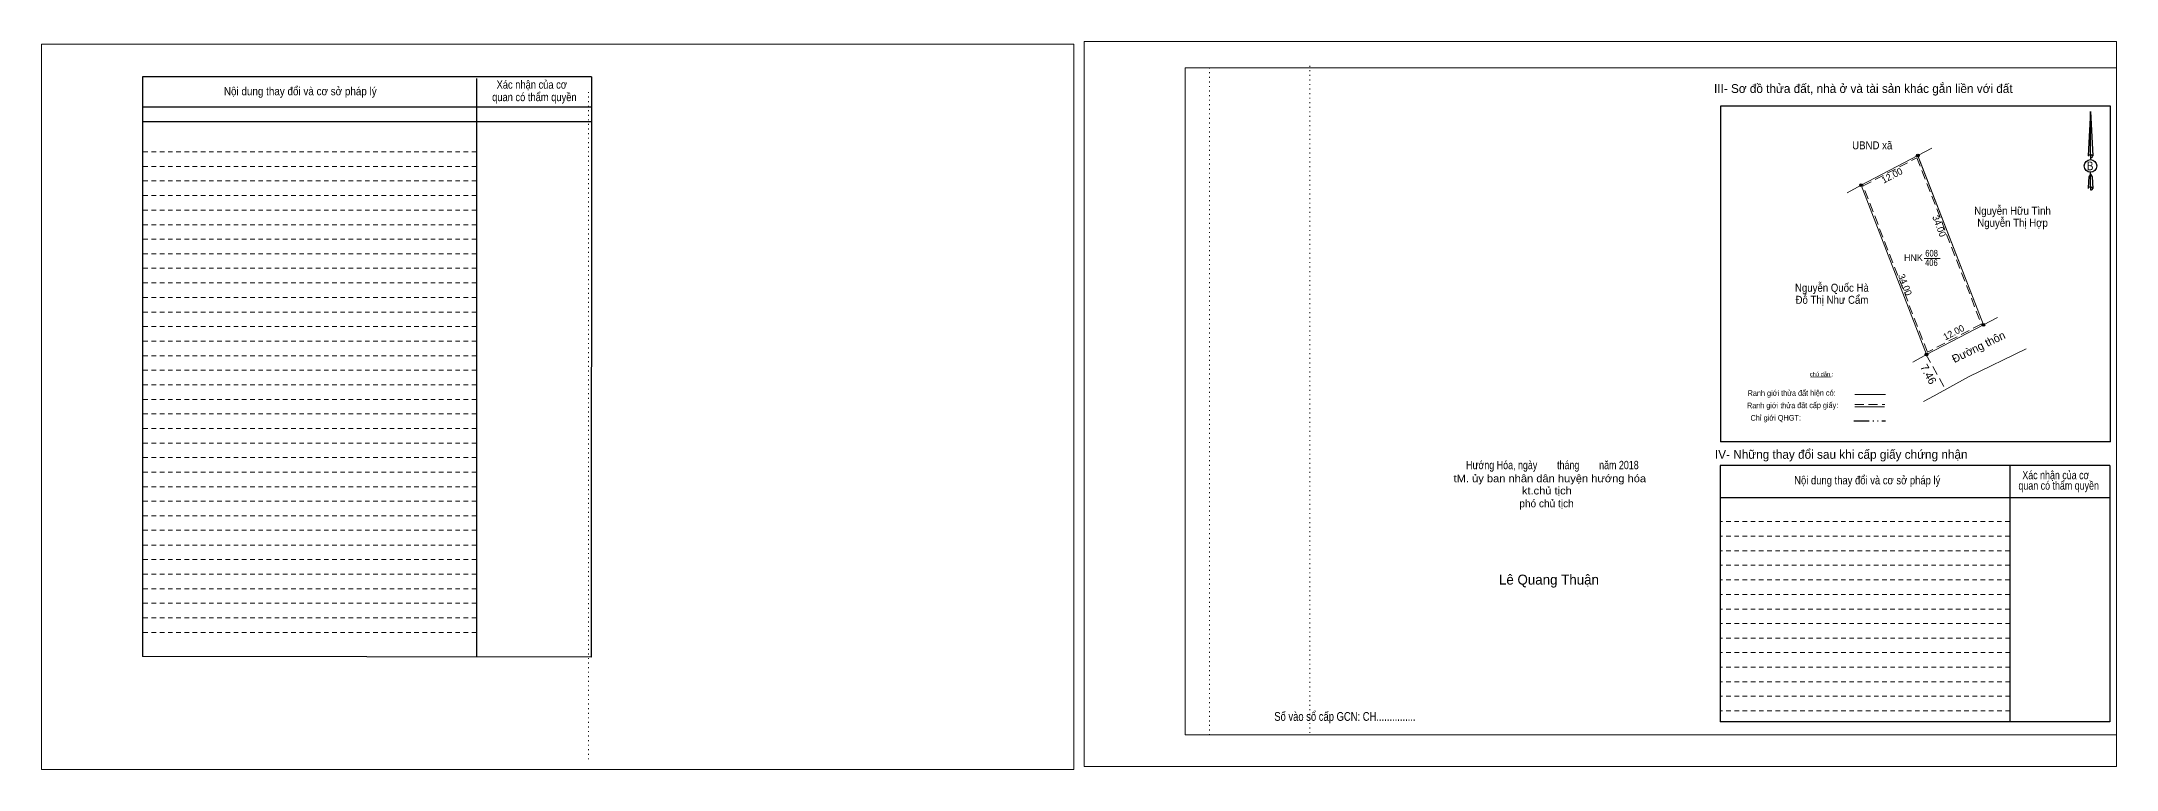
# Model space of a CAD drawing. Header units: metres. Extents: x 548092 to 548768, y 1837749 to 1837896.
# Drawn here: x 548378.7 to 548767.7, y 1837753.8 to 1837890.1 of the extents above; entities that cross this region are included whole.
import ezdxf
from ezdxf.enums import TextEntityAlignment as Align

# ---------------------------------------------------------------- set-up
doc = ezdxf.new("R2010")
doc.units = ezdxf.units.M
doc.header["$LTSCALE"] = 0.57
for name, pattern in [('DASH_DOUBLE_DOT', [9.2, 5, -1.2, 0.3, -1.2, 0.3, -1.2]), ('DOTTED', [1.5, 0.3, -1.2]), ('MEDIUM_DASHED', [4.5, 3, -1.5]), ('SHORT_DASHED', [2.7, 1.5, -1.2])]:
    doc.linetypes.add(name, pattern=pattern)
for name, color, linetype, lineweight in [('18', 7, 'Continuous', 25), ('28', 7, 'SHORT_DASHED', 13), ('3', 7, 'Continuous', 13), ('5', 7, 'DASH_DOUBLE_DOT', 25), ('55', 7, 'Continuous', 13), ('7', 7, 'Continuous', 13)]:
    doc.layers.add(name, color=color, linetype=linetype, lineweight=lineweight)

msp = doc.modelspace()

# ---------------------------------------------------------------- hatches: boundary and pattern name
at = {"layer": '7'}
for points in [[(548730.6483, 1837868.76, 1), (548730.1517, 1837868.76, 1)], [(548720.0083, 1837863.21, 1), (548719.5117, 1837863.21, 1)], [(548720.0083, 1837863.21, 1), (548719.5117, 1837863.21, 1)], [(548742.9383, 1837837.06, 1), (548742.4417, 1837837.06, 1)], [(548732.2983, 1837831.51, 1), (548731.8017, 1837831.51, 1)]]:
    msp.add_hatch(color=256, dxfattribs=at).paths.add_polyline_path(points)

# ---------------------------------------------------------------- linework, layer by layer
at = {"layer": '18'}
for p, q in [((548762.75, 1837877.01), (548763.19, 1837868.69)), ((548762.75, 1837877.01), (548763.19, 1837868.69)), ((548762.75, 1837877.01), (548763.19, 1837868.69)), ((548762.39, 1837869.96), (548762.34, 1837868.7)), ((548762.75, 1837868.93), (548762.75, 1837868.63)), ((548762.75, 1837868.63), (548762.75, 1837868.4)), ((548762.75, 1837868.4), (548762.75, 1837868.06)), ((548762.75, 1837868.4), (548762.75, 1837868.06)), ((548762.75, 1837868.4), (548762.75, 1837868.06)), ((548762.75, 1837865.25), (548762.75, 1837865.61)), ((548762.75, 1837865.25), (548762.75, 1837865.61)), ((548762.75, 1837865.25), (548762.75, 1837865.61)), ((548763.19, 1837868.69), (548763.19, 1837868.7)), ((548762.75, 1837865.25), (548763.07, 1837864.8)), ((548762.75, 1837865.25), (548763.07, 1837864.8)), ((548762.75, 1837865.25), (548763.07, 1837864.8)), ((548762.75, 1837862.89), (548762.75, 1837862.58)), ((548762.75, 1837862.58), (548762.75, 1837862.33)), ((548763.07, 1837864.8), (548763.19, 1837862.61)), ((548763.07, 1837864.8), (548763.19, 1837862.61)), ((548763.07, 1837864.8), (548763.19, 1837862.61)), ((548763.19, 1837862.61), (548763.19, 1837862.63))]:
    msp.add_line(p, q, dxfattribs=at)
for points in [[(548762.75, 1837868.93), (548762.75, 1837877.01), (548762.39, 1837869.96)], [(548762.75, 1837862.89), (548762.75, 1837865.25), (548762.47, 1837864.8), (548762.39, 1837863.91), (548762.34, 1837862.63)]]:
    msp.add_lwpolyline(points, dxfattribs=at)
msp.add_ellipse((548762.769, 1837866.8189), major_axis=(0, 1.1864), ratio=0.983453, dxfattribs=at)
for centre, start_param, end_param in [((548762.7694, 1837868.6471), 1.57079633, 3.07445202), ((548762.7694, 1837868.6471), 0.06714063, 1.57079633), ((548762.7694, 1837868.6471), 4.71238898, 6.28318531), ((548762.7694, 1837862.5917), 2.49106941, 3.07427841), ((548762.7694, 1837862.5917), 1.57079633, 2.49106941), ((548762.7694, 1837862.5917), 0.06714063, 1.57079633), ((548762.7694, 1837862.5917), 4.71238898, 6.28318531)]:
    msp.add_ellipse(centre, major_axis=(0.4277, 0), ratio=0.655448, start_param=start_param, end_param=end_param, dxfattribs=at)
at = {"layer": '28', "linetype": 'Continuous', "lineweight": 25}
for p, q in [((548481.75, 1837883.49), (548397.58, 1837883.49)), ((548460.17, 1837883.21), (548460.21, 1837774.88)), ((548481.75, 1837883.49), (548481.67, 1837774.81)), ((548481.75, 1837877.82), (548397.69, 1837877.82)), ((548481.75, 1837877.82), (548397.69, 1837877.82)), ((548481.75, 1837875.08), (548397.69, 1837875.08)), ((548766.51, 1837815.15), (548693.39, 1837815.15)), ((548747.63, 1837810.7), (548747.67, 1837762.71)), ((548766.43, 1837810.7), (548766.41, 1837762.71)), ((548766.41, 1837804.62), (548693.34, 1837804.62)), ((548481.67, 1837774.81), (548397.58, 1837774.93)), ((548766.41, 1837762.71), (548693.34, 1837762.71))]:
    msp.add_line(p, q, dxfattribs=at)
at = {"layer": '28'}
for p, q in [((548460.17, 1837869.48), (548397.58, 1837869.48)), ((548460.17, 1837866.73), (548397.58, 1837866.73)), ((548460.17, 1837864.03), (548397.58, 1837864.03)), ((548460.17, 1837861.26), (548397.58, 1837861.26)), ((548460.17, 1837858.55), (548397.58, 1837858.55)), ((548460.17, 1837855.81), (548397.58, 1837855.81)), ((548460.17, 1837853.09), (548397.58, 1837853.09)), ((548460.17, 1837850.36), (548397.58, 1837850.36)), ((548460.17, 1837847.64), (548397.58, 1837847.64)), ((548460.17, 1837844.9), (548397.58, 1837844.9)), ((548460.17, 1837842.19), (548397.58, 1837842.19)), ((548460.17, 1837839.44), (548397.58, 1837839.44)), ((548460.17, 1837836.74), (548397.58, 1837836.74)), ((548460.17, 1837834.02), (548397.58, 1837834.02)), ((548460.17, 1837831.27), (548397.58, 1837831.27)), ((548460.17, 1837828.57), (548397.58, 1837828.57)), ((548460.17, 1837825.81), (548397.58, 1837825.81)), ((548460.17, 1837823.09), (548397.58, 1837823.09)), ((548460.17, 1837820.35), (548397.58, 1837820.35)), ((548460.17, 1837817.63), (548397.58, 1837817.63)), ((548460.17, 1837814.89), (548397.58, 1837814.89)), ((548460.17, 1837812.17), (548397.58, 1837812.17)), ((548460.17, 1837809.44), (548397.58, 1837809.44)), ((548460.17, 1837806.71), (548397.58, 1837806.71)), ((548460.17, 1837804.01), (548397.58, 1837804.01)), ((548460.17, 1837801.25), (548397.58, 1837801.25)), ((548747.65, 1837800.2), (548693.34, 1837800.2)), ((548460.17, 1837798.56), (548397.58, 1837798.56)), ((548460.17, 1837795.8), (548397.58, 1837795.8)), ((548747.65, 1837797.47), (548693.34, 1837797.47)), ((548460.17, 1837793.09), (548397.58, 1837793.09)), ((548747.65, 1837794.73), (548693.34, 1837794.73)), ((548747.65, 1837792.02), (548693.34, 1837792.02)), ((548460.17, 1837790.35), (548397.58, 1837790.35)), ((548747.65, 1837789.28), (548693.34, 1837789.28)), ((548460.17, 1837787.6), (548397.58, 1837787.6)), ((548460.17, 1837784.89), (548397.58, 1837784.89)), ((548747.65, 1837786.55), (548693.34, 1837786.55)), ((548460.17, 1837782.15), (548397.58, 1837782.15)), ((548747.65, 1837783.8), (548693.34, 1837783.8)), ((548747.67, 1837781.09), (548693.34, 1837781.09)), ((548460.17, 1837779.42), (548397.58, 1837779.42)), ((548747.67, 1837778.37), (548693.34, 1837778.37)), ((548747.67, 1837775.65), (548693.34, 1837775.65)), ((548747.67, 1837772.91), (548693.34, 1837772.91)), ((548747.67, 1837770.18), (548693.34, 1837770.18)), ((548747.67, 1837767.47), (548693.34, 1837767.47)), ((548747.67, 1837764.74), (548693.34, 1837764.74))]:
    msp.add_line(p, q, dxfattribs=at)
at = {"layer": '28', "linetype": 'Continuous', "lineweight": 25}
for points in [[(548481.75, 1837883.49), (548397.58, 1837883.49), (548397.58, 1837774.93)], [(548766.51, 1837815.15), (548766.51, 1837877.99), (548693.39, 1837877.99), (548693.39, 1837815.15)], [(548766.43, 1837810.7), (548693.34, 1837810.7), (548693.34, 1837762.71)]]:
    msp.add_lwpolyline(points, dxfattribs=at)
at = {"layer": '3'}
for p, q in [((548593.08, 1837885.21), (548767.65, 1837885.21)), ((548593.08, 1837760.25), (548593.08, 1837885.21)), ((548767.65, 1837885.21), (548767.65, 1837759.21)), ((548593.08, 1837760.25), (548767.65, 1837760.25))]:
    msp.add_line(p, q, dxfattribs=at)
at = {"layer": '3', "linetype": 'DOTTED'}
for p, q in [((548597.61, 1837885.21), (548597.61, 1837760.25)), ((548616.45, 1837885.58), (548616.45, 1837760.61)), ((548481.19, 1837880.66), (548481.19, 1837755.72))]:
    msp.add_line(p, q, dxfattribs=at)
at = {"layer": '3'}
for points in [[(548378.65, 1837753.76), (548572.19, 1837753.76), (548572.19, 1837889.6), (548378.65, 1837889.6)], [(548378.65, 1837889.6), (548572.19, 1837889.6), (548572.19, 1837753.76), (548378.65, 1837753.76)], [(548378.65, 1837753.76), (548572.19, 1837753.76), (548572.19, 1837889.6), (548378.65, 1837889.6)], [(548574.11, 1837754.33), (548767.65, 1837754.33), (548767.65, 1837890.12), (548574.11, 1837890.12)]]:
    msp.add_lwpolyline(points, close=True, dxfattribs=at)
msp.add_lwpolyline([(548600.15, 1837885.21), (548767.65, 1837885.21), (548767.65, 1837760.25), (548600.15, 1837760.25)], dxfattribs=at)
at = {"layer": '5'}
msp.add_line((548718.43, 1837819.08), (548724.33, 1837819.08), dxfattribs=at)
at = {"layer": '55'}
for p, q in [((548718.57, 1837824.03), (548724.33, 1837824.03)), ((548718.61, 1837821.72), (548724.13, 1837821.72)), ((548718.61, 1837821.72), (548724.13, 1837821.72))]:
    msp.add_line(p, q, dxfattribs=at)
at = {"layer": '55', "linetype": 'MEDIUM_DASHED'}
msp.add_line((548718.6, 1837822.11), (548724.25, 1837822.11), dxfattribs=at)
at = {"layer": '7'}
for p, q in [((548730.4, 1837868.76), (548733.04, 1837870.14)), ((548719.76, 1837863.21), (548717.16, 1837861.76)), ((548731.62, 1837849.5), (548734.58, 1837849.5)), ((548742.69, 1837837.06), (548745.33, 1837838.44)), ((548732.05, 1837831.51), (548729.45, 1837830.06)), ((548739.93, 1837827.33), (548750.72, 1837832.58)), ((548710.33, 1837827.26), (548714.14, 1837827.32))]:
    msp.add_line(p, q, dxfattribs=at)
at = {"layer": '7', "linetype": 'MEDIUM_DASHED'}
msp.add_line((548731.96, 1837831.46), (548735.58, 1837824.94), dxfattribs=at)
at = {"layer": '7'}
for points in [[(548719.76, 1837863.21), (548730.4, 1837868.76), (548730.49, 1837868.54), (548742.69, 1837837.06), (548732.05, 1837831.51)], [(548730.4, 1837868.76), (548742.69, 1837837.06), (548732.05, 1837831.51), (548719.76, 1837863.21)]]:
    msp.add_lwpolyline(points, close=True, dxfattribs=at)
for points in [[(548730.49, 1837868.54), (548742.69, 1837837.06), (548732.05, 1837831.51), (548719.76, 1837863.21), (548730.4, 1837868.76)], [(548731.45, 1837822.67), (548733.47, 1837823.78), (548739.93, 1837827.33)]]:
    msp.add_lwpolyline(points, dxfattribs=at)
at = {"layer": '7', "linetype": 'MEDIUM_DASHED'}
msp.add_lwpolyline([(548730.24, 1837868.34), (548742.31, 1837837.2), (548732.21, 1837831.93), (548720.14, 1837863.07)], close=True, dxfattribs=at)
at = {"layer": '7', "lineweight": 25}
for centre in [(548730.4, 1837868.76), (548719.76, 1837863.21), (548719.76, 1837863.21), (548742.69, 1837837.06), (548732.05, 1837831.51)]:
    msp.add_circle(centre, 0.2483, dxfattribs=at)

# ---------------------------------------------------------------- texts
at = {"layer": '18'}
for s, height, width, p in [('B', 1.629, 0.85, (548762.705, 1837866.01)), ('Hướng Hóa, ngày        tháng        năm 2018', 1.56, 0.8, (548661.9, 1837810.01)), ('tM. ủy ban nhân dân huyện hướng hóa', 1.415, 1.1, (548661.42, 1837807.57)), ('kt.chủ tịch', 1.415, 1.1, (548660.86, 1837805.28)), ('Số vào sổ cấp GCN: CH...............', 1.65, 0.8, (548623.005, 1837762.87))]:
    msp.add_text(s, height=height, dxfattribs=dict(at, width=width)).set_placement(p, align=Align.CENTER)
for s, height, p in [('phó chủ tịch', 1.415, (548660.795, 1837802.88)), ('Lê Quang Thuận', 1.867, (548661.25, 1837788.39))]:
    msp.add_text(s, height=height, dxfattribs=at).set_placement(p, align=Align.CENTER)
at = {"layer": '28'}
for s, height, width, p in [('Nội dung thay đổi và cơ sở pháp lý', 1.537, 0.9, (548427.165, 1837880.05)), ('Nội dung thay đổi và cơ sở pháp lý', 1.537, 0.9, (548427.165, 1837880.05)), ('Xác nhận của cơ', 1.537, 0.85, (548470.56, 1837881.29)), ('Xác nhận của cơ', 1.537, 0.85, (548470.56, 1837881.29)), (' quan có thẩm quyền', 1.537, 0.85, (548470.805, 1837878.95)), (' quan có thẩm quyền', 1.537, 0.85, (548470.805, 1837878.95)), ('Nội dung thay đổi và cơ sở pháp lý', 1.556, 0.85, (548720.925, 1837807.17)), (' quan có thẩm quyền', 1.556, 0.8, (548756.58, 1837806.17)), ('Xác nhận của cơ', 1.556, 0.8, (548756.28, 1837808.13))]:
    msp.add_text(s, height=height, dxfattribs=dict(at, width=width)).set_placement(p, align=Align.CENTER)
for s, p in [('III- Sơ đồ thửa đất, nhà ở và tài sản khác gắn liền với đất', (548720.185, 1837880.49)), ('IV- Những thay đổi sau khi cấp giấy chứng nhận', (548716.05, 1837811.96))]:
    msp.add_text(s, height=1.65, dxfattribs=at).set_placement(p, align=Align.CENTER)
at = {"layer": '55'}
for s, height, width, p in [('Ranh giới thửa đất hiện có:', 1.065, 0.8, (548706.7487, 1837823.7465)), ('Chỉ giới QHGT:', 1.06, 0.85, (548703.7737, 1837819.0998)), ('Ranh giới thửa đất cấp giấy:', 1.06, 0.8, (548706.9337, 1837821.4371))]:
    msp.add_text(s, height=height, rotation=0.135, dxfattribs=dict(at, width=width)).set_placement(p, align=Align.CENTER)
at = {"layer": '7'}
for s, height, width, p in [('UBND xã', 1.5, 0.9, (548721.855, 1837869.93)), ('Nguyễn Hữu Tình', 1.5, 0.9, (548748.16, 1837857.67)), ('Nguyễn Thị Hợp', 1.5, 0.9, (548748.17, 1837855.41)), ('608', 1.25, 0.85, (548732.985, 1837849.84)), ('406', 1.25, 0.85, (548732.945, 1837848.08)), ('Đỗ Thị Như Cẩm', 1.5, 0.9, (548714.305, 1837840.99)), ('Nguyễn Quốc Hà', 1.5, 0.9, (548714.295, 1837843.25))]:
    msp.add_text(s, height=height, dxfattribs=dict(at, width=width)).set_placement(p, align=Align.CENTER)
for s, height, rotation, p in [('12.00', 1.25, 27.547, (548725.846, 1837864.459)), ('34.00', 1.25, 291.191, (548733.834, 1837855.3309)), ('34.00', 1.25, 291.191, (548727.434, 1837844.3409)), ('12.00', 1.25, 27.547, (548737.416, 1837835.079)), ('chú dẫn :', 0.7841, 359.974, (548712.3648, 1837827.4089))]:
    msp.add_text(s, height=height, rotation=rotation, dxfattribs=at).set_placement(p, align=Align.CENTER)
msp.add_text('HNK', height=1.25, dxfattribs=at).set_placement((548729.585, 1837849), align=Align.CENTER)
for s, rotation, p in [('Đường thôn', 25.946, (548737.26, 1837829.87)), ('7.46', 299.064, (548730.78, 1837829.15))]:
    msp.add_text(s, height=1.5, rotation=rotation, dxfattribs=at).set_placement(p)

doc.saveas('drawing.dxf')
